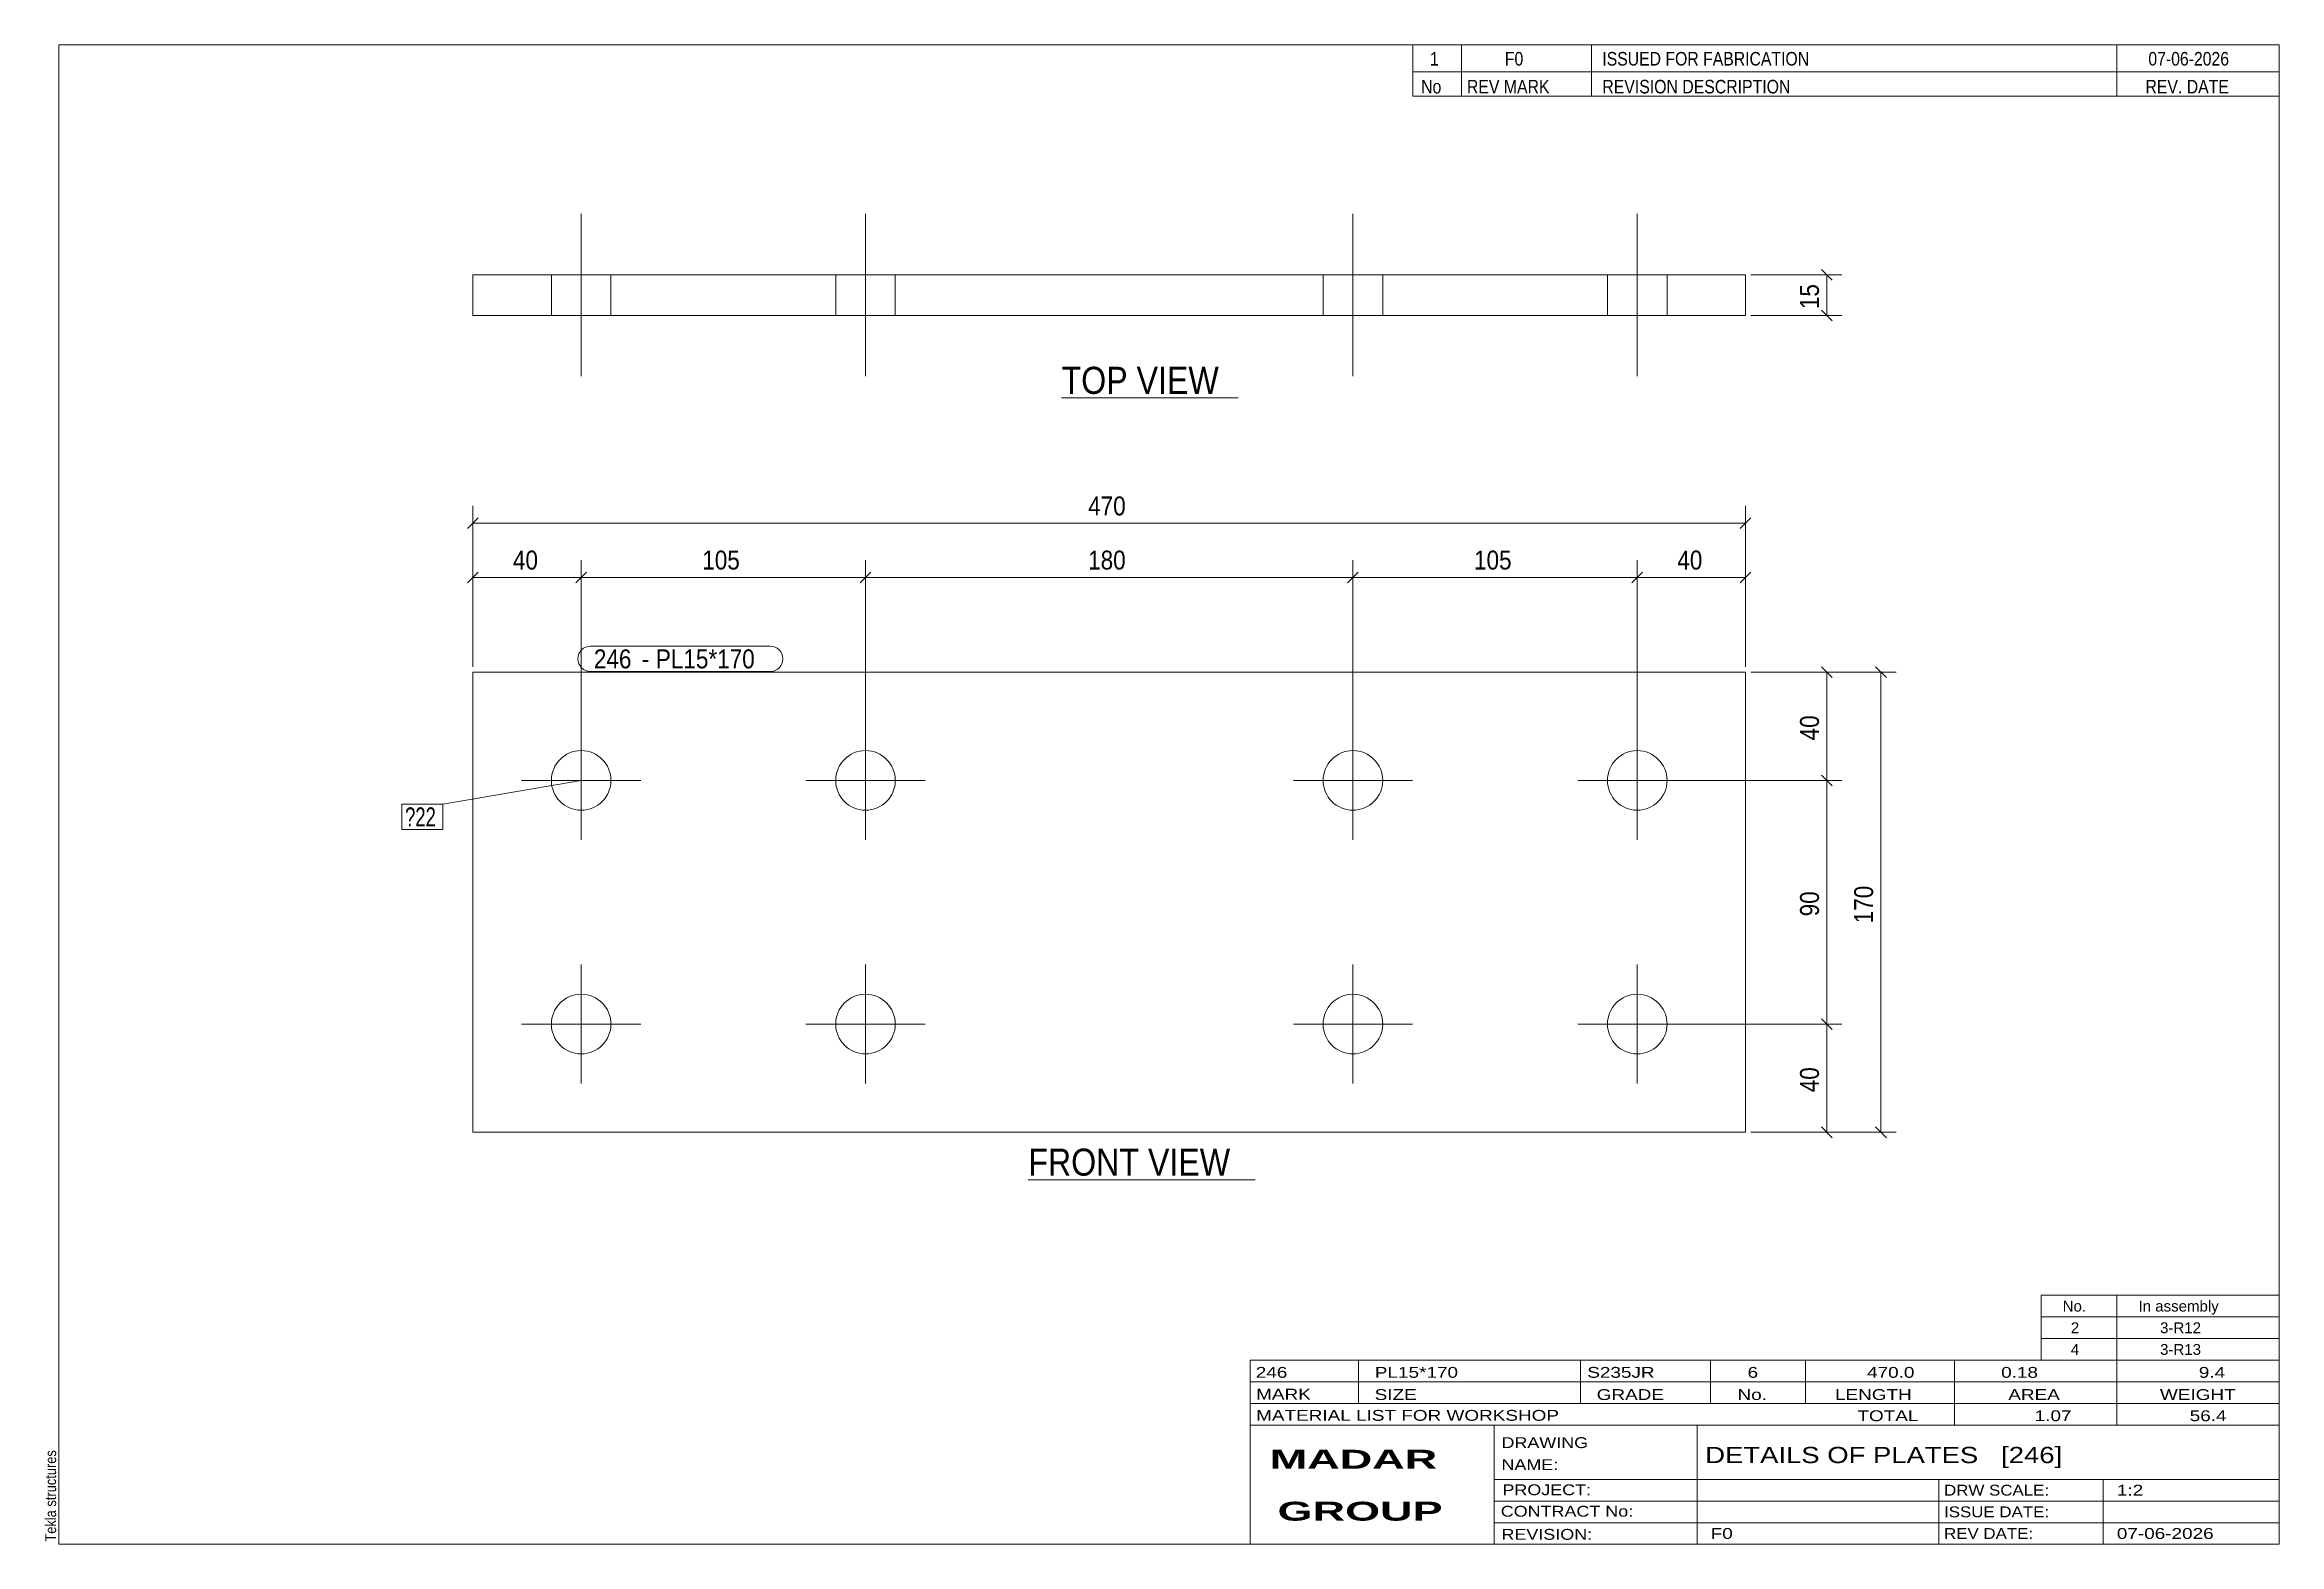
# Model space of a CAD drawing. Header units: millimetres. Extents: x 2 to 415, y 5 to 282.
import ezdxf

# ---------------------------------------------------------------- set-up
doc = ezdxf.new("R2010")
doc.units = ezdxf.units.MM
doc.linetypes.add('XKITLINE00', pattern=[0])
for name, color, linetype, lineweight in [('Bolt', 3, 'Continuous', 0), ('BoltMark', 7, 'Continuous', 0), ('Dimensions', 7, 'Continuous', 0), ('DrawingSheet', 5, 'Continuous', 0), ('OtherObjectType', 7, 'Continuous', 0), ('Part', 2, 'Continuous', 0), ('PartMark', 7, 'Continuous', 0)]:
    doc.layers.add(name, color=color, linetype=linetype, lineweight=lineweight)
doc.styles.add('ARIAL', font='ARIAL.TTF')
doc.styles.add('ARIAL_BOLD', font='ARIALBD.TTF')
doc.styles.add('ARIAL_NARROW', font='ARIALN.TTF')

# ---------------------------------------------------------------- blocks, each defined once
blk = doc.blocks.new('*A1')
at = {"layer": 'Bolt', "color": 3, "linetype": 'XKITLINE00', "lineweight": 0}
for p, q in [((101.45, 157.1), (101.45, 135.1)), ((153.95, 157.1), (153.95, 135.1)), ((243.95, 157.1), (243.95, 135.1)), ((296.45, 157.1), (296.45, 135.1)), ((90.45, 146.1), (112.45, 146.1)), ((142.95, 146.1), (164.95, 146.1)), ((232.95, 146.1), (254.95, 146.1)), ((285.45, 146.1), (307.45, 146.1)), ((101.45, 112.1), (101.45, 90.1)), ((153.95, 112.1), (153.95, 90.1)), ((243.95, 112.1), (243.95, 90.1)), ((296.45, 112.1), (296.45, 90.1)), ((90.45, 101.1), (112.45, 101.1)), ((142.95, 101.1), (164.95, 101.1)), ((232.95, 101.1), (254.95, 101.1)), ((285.45, 101.1), (307.45, 101.1))]:
    blk.add_line(p, q, dxfattribs=at)
for centre in [(101.45, 146.1), (153.95, 146.1), (243.95, 146.1), (296.45, 146.1), (101.45, 101.1), (153.95, 101.1), (243.95, 101.1), (296.45, 101.1)]:
    blk.add_circle(centre, 5.5, dxfattribs=at)
blk = doc.blocks.new('*A2')
at = {"layer": 'Part', "color": 2, "linetype": 'XKITLINE00', "lineweight": 0}
for p, q in [((81.45, 81.1), (81.45, 166.1)), ((81.45, 166.1), (316.45, 166.1)), ((316.45, 166.1), (316.45, 81.1)), ((316.45, 81.1), (81.45, 81.1))]:
    blk.add_line(p, q, dxfattribs=at)
blk = doc.blocks.new('*A3')
at = {"layer": 'Bolt', "color": 3, "linetype": 'XKITLINE00', "lineweight": 0}
for p, q in [((101.45, 250.75), (101.45, 220.75)), ((101.45, 250.75), (101.45, 220.75)), ((153.95, 250.75), (153.95, 220.75)), ((153.95, 250.75), (153.95, 220.75)), ((243.95, 250.75), (243.95, 220.75)), ((243.95, 250.75), (243.95, 220.75)), ((296.45, 250.75), (296.45, 220.75)), ((296.45, 250.75), (296.45, 220.75)), ((95.95, 239.5), (95.95, 232)), ((95.95, 239.5), (95.95, 232)), ((106.95, 239.5), (106.95, 232)), ((106.95, 239.5), (106.95, 232)), ((148.45, 239.5), (148.45, 232)), ((148.45, 239.5), (148.45, 232)), ((159.45, 239.5), (159.45, 232)), ((159.45, 239.5), (159.45, 232)), ((238.45, 239.5), (238.45, 232)), ((238.45, 239.5), (238.45, 232)), ((249.45, 239.5), (249.45, 232)), ((249.45, 239.5), (249.45, 232)), ((290.95, 239.5), (290.95, 232)), ((290.95, 239.5), (290.95, 232)), ((301.95, 239.5), (301.95, 232)), ((301.95, 239.5), (301.95, 232))]:
    blk.add_line(p, q, dxfattribs=at)
blk = doc.blocks.new('*A4')
at = {"layer": 'Part', "color": 2, "linetype": 'XKITLINE00', "lineweight": 0}
for p, q in [((81.45, 232), (81.45, 239.5)), ((316.45, 239.5), (81.45, 239.5)), ((316.45, 232), (316.45, 239.5)), ((316.45, 232), (81.45, 232))]:
    blk.add_line(p, q, dxfattribs=at)
blk = doc.blocks.new('*A5')
at = {"layer": 'DrawingSheet', "color": 5, "linetype": 'XKITLINE00', "lineweight": 0}
for p, q in [((415, 282), (5, 282)), ((5, 282), (5, 5)), ((415, 5), (415, 282)), ((5, 5), (415, 5))]:
    blk.add_line(p, q, dxfattribs=at)
at = {"layer": 'DrawingSheet', "color": 5, "style": 'ARIAL', "width": 0.85}
blk.add_text('Tekla structures', height=2, rotation=90, dxfattribs=at).set_placement((4.5, 5.5))
blk = doc.blocks.new('*A6')
at = {"layer": 'OtherObjectType', "color": 7, "linetype": 'XKITLINE00', "lineweight": 0}
for p, q in [((371, 51), (415, 51)), ((371, 47), (371, 51)), ((385, 47), (385, 51)), ((415, 47), (415, 51)), ((371, 47), (415, 47)), ((371, 43), (371, 47)), ((385, 43), (385, 47)), ((415, 43), (415, 47)), ((371, 43), (415, 43)), ((371, 39), (371, 43)), ((385, 39), (385, 43)), ((415, 39), (415, 43)), ((371, 39), (415, 39))]:
    blk.add_line(p, q, dxfattribs=at)
at = {"layer": 'OtherObjectType', "color": 7, "style": 'ARIAL_NARROW', "width": 1.211571}
for s, p in [('No.', (375, 48)), ('In assembly', (389, 48)), ('2', (376.5, 44)), ('3-R12', (392.99, 44)), ('4', (376.5, 40)), ('3-R13', (392.99, 40))]:
    blk.add_text(s, height=2, dxfattribs=at).set_placement(p)
blk = doc.blocks.new('*A7')
at = {"layer": 'OtherObjectType', "color": 7, "linetype": 'XKITLINE00', "lineweight": 0}
for p, q in [((255, 282), (415, 282)), ((415, 282), (255, 282)), ((255, 282), (255, 277)), ((264, 282), (264, 277)), ((288, 282), (288, 277)), ((385, 282), (385, 277)), ((415, 282), (415, 277)), ((255, 277), (415, 277)), ((255, 277), (255, 272.5)), ((255, 277), (415, 277)), ((264, 277), (264, 272.5)), ((288, 277), (288, 272.5)), ((385, 277), (385, 272.5)), ((415, 277), (415, 272.5)), ((415, 272.5), (255, 272.5))]:
    blk.add_line(p, q, dxfattribs=at)
at = {"layer": 'OtherObjectType', "color": 7, "style": 'ARIAL_NARROW'}
for s, width, p in [('1', 1.017001, (258.16, 278.15)), ('F0', 1.017001, (272, 278.15)), ('ISSUED FOR FABRICATION', 1.017001, (290, 278.15)), ('07-06-2026', 1.017001, (390.82, 278.15)), ('No', 1.02, (256.54, 273)), ('REV MARK', 1.02, (265, 273)), ('REVISION DESCRIPTION', 1.02, (290, 273)), ('REV. DATE', 1.02, (390.28, 273))]:
    blk.add_text(s, height=2.5, dxfattribs=dict(at, width=width)).set_placement(p)
blk = doc.blocks.new('*A8')
at = {"layer": 'OtherObjectType', "color": 7, "linetype": 'XKITLINE00', "lineweight": 0}
for p, q in [((225, 39), (415, 39)), ((225, 39), (225, 35)), ((225, 39), (415, 39)), ((245, 35), (245, 39)), ((286, 35), (286, 39)), ((310, 35), (310, 39)), ((327.5, 35), (327.5, 39)), ((355, 35), (355, 39)), ((385, 35), (385, 39)), ((415, 35), (415, 39)), ((225, 35), (415, 35)), ((225, 35), (225, 5)), ((225, 35), (415, 35)), ((245, 31), (245, 35)), ((286, 31), (286, 35)), ((310, 31), (310, 35)), ((327.5, 31), (327.5, 35)), ((355, 31), (355, 35)), ((385, 31), (385, 35)), ((415, 31), (415, 35)), ((225, 31), (415, 31)), ((355, 27), (355, 31)), ((385, 27), (385, 31)), ((415, 27), (415, 31)), ((225, 27), (415, 27)), ((270, 21), (270, 27)), ((307.5, 17), (307.5, 27)), ((415, 21), (415, 27)), ((270, 21), (270, 5)), ((415, 17), (415, 21)), ((270, 17), (415, 17)), ((307.5, 5), (307.5, 17)), ((352.16, 13), (352.16, 17)), ((382.5, 5), (382.5, 17)), ((415, 13), (415, 17)), ((270, 13), (415, 13)), ((352.16, 5), (352.16, 13)), ((415, 9), (415, 13)), ((270, 9), (415, 9)), ((415, 5), (415, 9)), ((225, 5), (415, 5)), ((262.5, 5), (415, 5))]:
    blk.add_line(p, q, dxfattribs=at)
at = {"layer": 'OtherObjectType', "color": 7, "style": 'ARIAL_NARROW'}
for s, height, width, p in [('246', 2, 1.525501, (226.01, 35.76)), ('PL15*170', 2, 1.525501, (248, 35.76)), ('S235JR', 2, 1.525501, (287.22, 35.76)), ('6', 2, 1.525501, (316.82, 35.76)), ('470.0', 2, 1.525501, (338.88, 35.76)), ('0.18', 2, 1.525501, (363.64, 35.76)), ('9.4', 2, 1.525501, (400.14, 35.76)), ('MARK', 2, 1.525501, (226.08, 31.73)), ('SIZE', 2, 1.525501, (247.96, 31.66)), ('GRADE', 2, 1.525501, (288.96, 31.66)), ('No.', 2, 1.525501, (314.96, 31.66)), ('LENGTH', 2, 1.525501, (332.96, 31.66)), ('AREA', 2, 1.525501, (364.96, 31.66)), ('WEIGHT', 2, 1.525501, (392.96, 31.66)), ('MATERIAL LIST FOR WORKSHOP', 2, 1.525501, (226.08, 27.82)), ('TOTAL', 2, 1.525501, (337.1, 27.75)), ('1.07', 2, 1.525501, (369.83, 27.75)), ('56.4', 2, 1.525501, (398.45, 27.75)), ('DRAWING', 2, 1.445, (271.38, 22.78)), ('NAME:', 2, 1.445, (271.38, 18.72)), ('DETAILS OF PLATES   [246]', 3, 1.474651, (309, 20)), ('PROJECT:', 2, 1.445, (271.55, 14.07)), ('DRW SCALE:', 2, 1.36, (353.1, 14)), ('1:2', 2, 1.525501, (385, 14)), ('CONTRACT No:', 2, 1.445, (271.25, 10.11)), ('ISSUE DATE:', 2, 1.36, (353.1, 10)), ('REVISION:', 2, 1.445, (271.38, 5.84)), ('F0', 2, 1.525501, (310, 6)), ('REV DATE:', 2, 1.36, (353.1, 6)), ('07-06-2026', 2, 1.525501, (385, 6))]:
    blk.add_text(s, height=height, dxfattribs=dict(at, width=width)).set_placement(p)
at = {"layer": 'OtherObjectType', "color": 1, "style": 'ARIAL_BOLD', "width": 1.7}
for s, p in [('MADAR ', (228.58, 18.97)), ('GROUP', (230.03, 9.37))]:
    blk.add_text(s, height=3.5, dxfattribs=at).set_placement(p)
blk = doc.blocks.new('*A9')
at = {"layer": 'Dimensions', "color": 7, "linetype": 'XKITLINE00', "lineweight": 0}
for p, q in [((82.44, 194.59), (80.46, 192.61)), ((81.45, 167.1), (81.45, 196.8)), ((317.44, 194.59), (315.46, 192.61)), ((316.45, 167.1), (316.45, 196.8)), ((81.45, 193.6), (316.45, 193.6))]:
    blk.add_line(p, q, dxfattribs=at)
at = {"layer": 'Dimensions', "color": 3}
for p in [(81.45, 193.6), (316.45, 193.6)]:
    blk.add_point(p, dxfattribs=at)
at = {"layer": 'Dimensions', "color": 3, "style": 'ARIAL', "width": 0.85}
blk.add_text('470', height=3.5, dxfattribs=at).set_placement((195.06, 195.05))
blk = doc.blocks.new('*A10')
at = {"layer": 'Dimensions', "color": 7, "linetype": 'XKITLINE00', "lineweight": 0}
for p, q in [((81.45, 167.1), (81.45, 186.8)), ((101.45, 147.1), (101.45, 186.8)), ((82.44, 184.59), (80.46, 182.61)), ((81.45, 183.6), (101.45, 183.6)), ((102.44, 184.59), (100.46, 182.61))]:
    blk.add_line(p, q, dxfattribs=at)
at = {"layer": 'Dimensions', "color": 3}
for p in [(81.45, 183.6), (101.45, 183.6)]:
    blk.add_point(p, dxfattribs=at)
at = {"layer": 'Dimensions', "color": 3, "style": 'ARIAL', "width": 0.85}
blk.add_text('40', height=3.5, dxfattribs=at).set_placement((88.85, 185.05))
blk = doc.blocks.new('*A11')
at = {"layer": 'Dimensions', "color": 7, "linetype": 'XKITLINE00', "lineweight": 0}
for p, q in [((101.45, 147.1), (101.45, 186.8)), ((153.95, 147.1), (153.95, 186.8)), ((102.44, 184.59), (100.46, 182.61)), ((101.45, 183.6), (153.95, 183.6)), ((154.94, 184.59), (152.96, 182.61))]:
    blk.add_line(p, q, dxfattribs=at)
at = {"layer": 'Dimensions', "color": 3}
for p in [(101.45, 183.6), (153.95, 183.6)]:
    blk.add_point(p, dxfattribs=at)
at = {"layer": 'Dimensions', "color": 3, "style": 'ARIAL', "width": 0.85}
blk.add_text('105', height=3.5, dxfattribs=at).set_placement((123.81, 185.05))
blk = doc.blocks.new('*A12')
at = {"layer": 'Dimensions', "color": 7, "linetype": 'XKITLINE00', "lineweight": 0}
for p, q in [((153.95, 147.1), (153.95, 186.8)), ((243.95, 147.1), (243.95, 186.8)), ((154.94, 184.59), (152.96, 182.61)), ((153.95, 183.6), (243.95, 183.6)), ((244.94, 184.59), (242.96, 182.61))]:
    blk.add_line(p, q, dxfattribs=at)
at = {"layer": 'Dimensions', "color": 3}
for p in [(153.95, 183.6), (243.95, 183.6)]:
    blk.add_point(p, dxfattribs=at)
at = {"layer": 'Dimensions', "color": 3, "style": 'ARIAL', "width": 0.85}
blk.add_text('180', height=3.5, dxfattribs=at).set_placement((195.06, 185.05))
blk = doc.blocks.new('*A13')
at = {"layer": 'Dimensions', "color": 7, "linetype": 'XKITLINE00', "lineweight": 0}
for p, q in [((243.95, 147.1), (243.95, 186.8)), ((296.45, 147.1), (296.45, 186.8)), ((244.94, 184.59), (242.96, 182.61)), ((243.95, 183.6), (296.45, 183.6)), ((297.44, 184.59), (295.46, 182.61))]:
    blk.add_line(p, q, dxfattribs=at)
at = {"layer": 'Dimensions', "color": 3}
for p in [(243.95, 183.6), (296.45, 183.6)]:
    blk.add_point(p, dxfattribs=at)
at = {"layer": 'Dimensions', "color": 3, "style": 'ARIAL', "width": 0.85}
blk.add_text('105', height=3.5, dxfattribs=at).set_placement((266.31, 185.05))
blk = doc.blocks.new('*A14')
at = {"layer": 'Dimensions', "color": 7, "linetype": 'XKITLINE00', "lineweight": 0}
for p, q in [((296.45, 147.1), (296.45, 186.8)), ((316.45, 167.1), (316.45, 186.8)), ((297.44, 184.59), (295.46, 182.61)), ((296.45, 183.6), (316.45, 183.6)), ((317.44, 184.59), (315.46, 182.61))]:
    blk.add_line(p, q, dxfattribs=at)
at = {"layer": 'Dimensions', "color": 3}
for p in [(296.45, 183.6), (316.45, 183.6)]:
    blk.add_point(p, dxfattribs=at)
at = {"layer": 'Dimensions', "color": 3, "style": 'ARIAL', "width": 0.85}
blk.add_text('40', height=3.5, dxfattribs=at).set_placement((303.85, 185.05))
blk = doc.blocks.new('*A15')
at = {"layer": 'Dimensions', "color": 7, "linetype": 'XKITLINE00', "lineweight": 0}
for p, q in [((317.45, 166.1), (344.25, 166.1)), ((340.46, 167.09), (342.44, 165.11)), ((341.45, 81.1), (341.45, 166.1)), ((317.45, 81.1), (344.25, 81.1)), ((340.46, 82.09), (342.44, 80.11))]:
    blk.add_line(p, q, dxfattribs=at)
at = {"layer": 'Dimensions', "color": 3}
for p in [(341.45, 166.1), (341.45, 81.1)]:
    blk.add_point(p, dxfattribs=at)
at = {"layer": 'Dimensions', "color": 3, "style": 'ARIAL', "width": 0.85}
blk.add_text('170', height=3.5, rotation=90.0002, dxfattribs=at).set_placement((340, 119.71))
blk = doc.blocks.new('*A16')
at = {"layer": 'Dimensions', "color": 7, "linetype": 'XKITLINE00', "lineweight": 0}
for p, q in [((297.45, 101.1), (334.25, 101.1)), ((330.46, 102.09), (332.44, 100.11)), ((331.45, 81.1), (331.45, 101.1)), ((317.45, 81.1), (334.25, 81.1)), ((330.46, 82.09), (332.44, 80.11))]:
    blk.add_line(p, q, dxfattribs=at)
at = {"layer": 'Dimensions', "color": 3}
for p in [(331.45, 101.1), (331.45, 81.1)]:
    blk.add_point(p, dxfattribs=at)
at = {"layer": 'Dimensions', "color": 3, "style": 'ARIAL', "width": 0.85}
blk.add_text('40', height=3.5, rotation=90.0002, dxfattribs=at).set_placement((330, 88.5))
blk = doc.blocks.new('*A17')
at = {"layer": 'Dimensions', "color": 7, "linetype": 'XKITLINE00', "lineweight": 0}
for p, q in [((297.45, 146.1), (334.25, 146.1)), ((330.46, 147.09), (332.44, 145.11)), ((331.45, 101.1), (331.45, 146.1)), ((297.45, 101.1), (334.25, 101.1)), ((330.46, 102.09), (332.44, 100.11))]:
    blk.add_line(p, q, dxfattribs=at)
at = {"layer": 'Dimensions', "color": 3}
for p in [(331.45, 146.1), (331.45, 101.1)]:
    blk.add_point(p, dxfattribs=at)
at = {"layer": 'Dimensions', "color": 3, "style": 'ARIAL', "width": 0.85}
blk.add_text('90', height=3.5, rotation=90.0002, dxfattribs=at).set_placement((330, 121))
blk = doc.blocks.new('*A18')
at = {"layer": 'Dimensions', "color": 7, "linetype": 'XKITLINE00', "lineweight": 0}
for p, q in [((317.45, 166.1), (334.25, 166.1)), ((330.46, 167.09), (332.44, 165.11)), ((331.45, 146.1), (331.45, 166.1)), ((297.45, 146.1), (334.25, 146.1)), ((330.46, 147.09), (332.44, 145.11))]:
    blk.add_line(p, q, dxfattribs=at)
at = {"layer": 'Dimensions', "color": 3}
for p in [(331.45, 166.1), (331.45, 146.1)]:
    blk.add_point(p, dxfattribs=at)
at = {"layer": 'Dimensions', "color": 3, "style": 'ARIAL', "width": 0.85}
blk.add_text('40', height=3.5, rotation=90.0002, dxfattribs=at).set_placement((330, 153.5))
blk = doc.blocks.new('*A19')
at = {"layer": 'BoltMark', "color": 7, "linetype": 'XKITLINE00', "lineweight": 0}
for p, q in [((101.45, 146.1), (75.91, 141.72)), ((68.33, 141.72), (75.91, 141.72)), ((68.33, 137.02), (68.33, 141.72)), ((75.91, 137.02), (75.91, 141.72)), ((68.33, 137.02), (75.91, 137.02))]:
    blk.add_line(p, q, dxfattribs=at)
at = {"layer": 'BoltMark', "color": 3, "style": 'ARIAL_NARROW', "width": 0.85}
blk.add_text('?22', height=3.5, dxfattribs=at).set_placement((68.93, 137.62))
blk = doc.blocks.new('*A20')
at = {"layer": 'PartMark', "color": 7, "linetype": 'XKITLINE00', "lineweight": 0}
for p, q in [((103.2, 170.9), (136.35, 170.9)), ((103.2, 166.2), (136.35, 166.2))]:
    blk.add_line(p, q, dxfattribs=at)
for centre, start, end in [((103.2, 168.55), 90, 270), ((136.35, 168.55), 270, 90)]:
    blk.add_arc(centre, 2.35, start, end, dxfattribs=at)
at = {"layer": 'PartMark', "color": 1, "style": 'ARIAL', "width": 0.85}
blk.add_text('246', height=3.5, dxfattribs=at).set_placement((103.8, 166.8))
at = {"layer": 'PartMark', "color": 3, "style": 'ARIAL', "width": 0.85}
for s, p in [('PL15*170', (115.24, 166.8)), ('-', (112.64, 166.8))]:
    blk.add_text(s, height=3.5, dxfattribs=at).set_placement(p)
blk = doc.blocks.new('*A21')
at = {"layer": 'OtherObjectType', "color": 7, "linetype": 'XKITLINE00', "lineweight": 0}
blk.add_line((184.01, 72.35), (225.87, 72.35), dxfattribs=at)
at = {"layer": 'OtherObjectType', "color": 3, "style": 'ARIAL', "width": 0.85}
blk.add_text('FRONT VIEW', height=5, dxfattribs=at).set_placement((184.01, 73.1))
blk = doc.blocks.new('*A22')
at = {"layer": 'Dimensions', "color": 7, "linetype": 'XKITLINE00', "lineweight": 0}
for p, q in [((317.45, 239.5), (334.25, 239.5)), ((330.46, 240.49), (332.44, 238.51)), ((331.45, 232), (331.45, 239.5)), ((317.45, 232), (334.25, 232)), ((330.46, 232.99), (332.44, 231.01))]:
    blk.add_line(p, q, dxfattribs=at)
at = {"layer": 'Dimensions', "color": 3}
for p in [(331.45, 239.5), (331.45, 232)]:
    blk.add_point(p, dxfattribs=at)
at = {"layer": 'Dimensions', "color": 3, "style": 'ARIAL', "width": 0.85}
blk.add_text('15', height=3.5, rotation=90.0002, dxfattribs=at).set_placement((330, 233.15))
blk = doc.blocks.new('*A23')
at = {"layer": 'OtherObjectType', "color": 7, "linetype": 'XKITLINE00', "lineweight": 0}
blk.add_line((190.15, 216.75), (222.75, 216.75), dxfattribs=at)
at = {"layer": 'OtherObjectType', "color": 3, "style": 'ARIAL', "width": 0.85}
blk.add_text('TOP VIEW', height=5, dxfattribs=at).set_placement((190.15, 217.5))

msp = doc.modelspace()

# ---------------------------------------------------------------- block references
at = {"lineweight": 0}
for name in ['*A5', '*A7', '*A3', '*A4', '*A22', '*A23', '*A9', '*A10', '*A11', '*A12', '*A13', '*A14', '*A20', '*A2', '*A18', '*A15', '*A1', '*A19', '*A17', '*A16', '*A21', '*A6', '*A8']:
    msp.add_blockref(name, (0, 0), dxfattribs=at)

doc.saveas('drawing.dxf')
